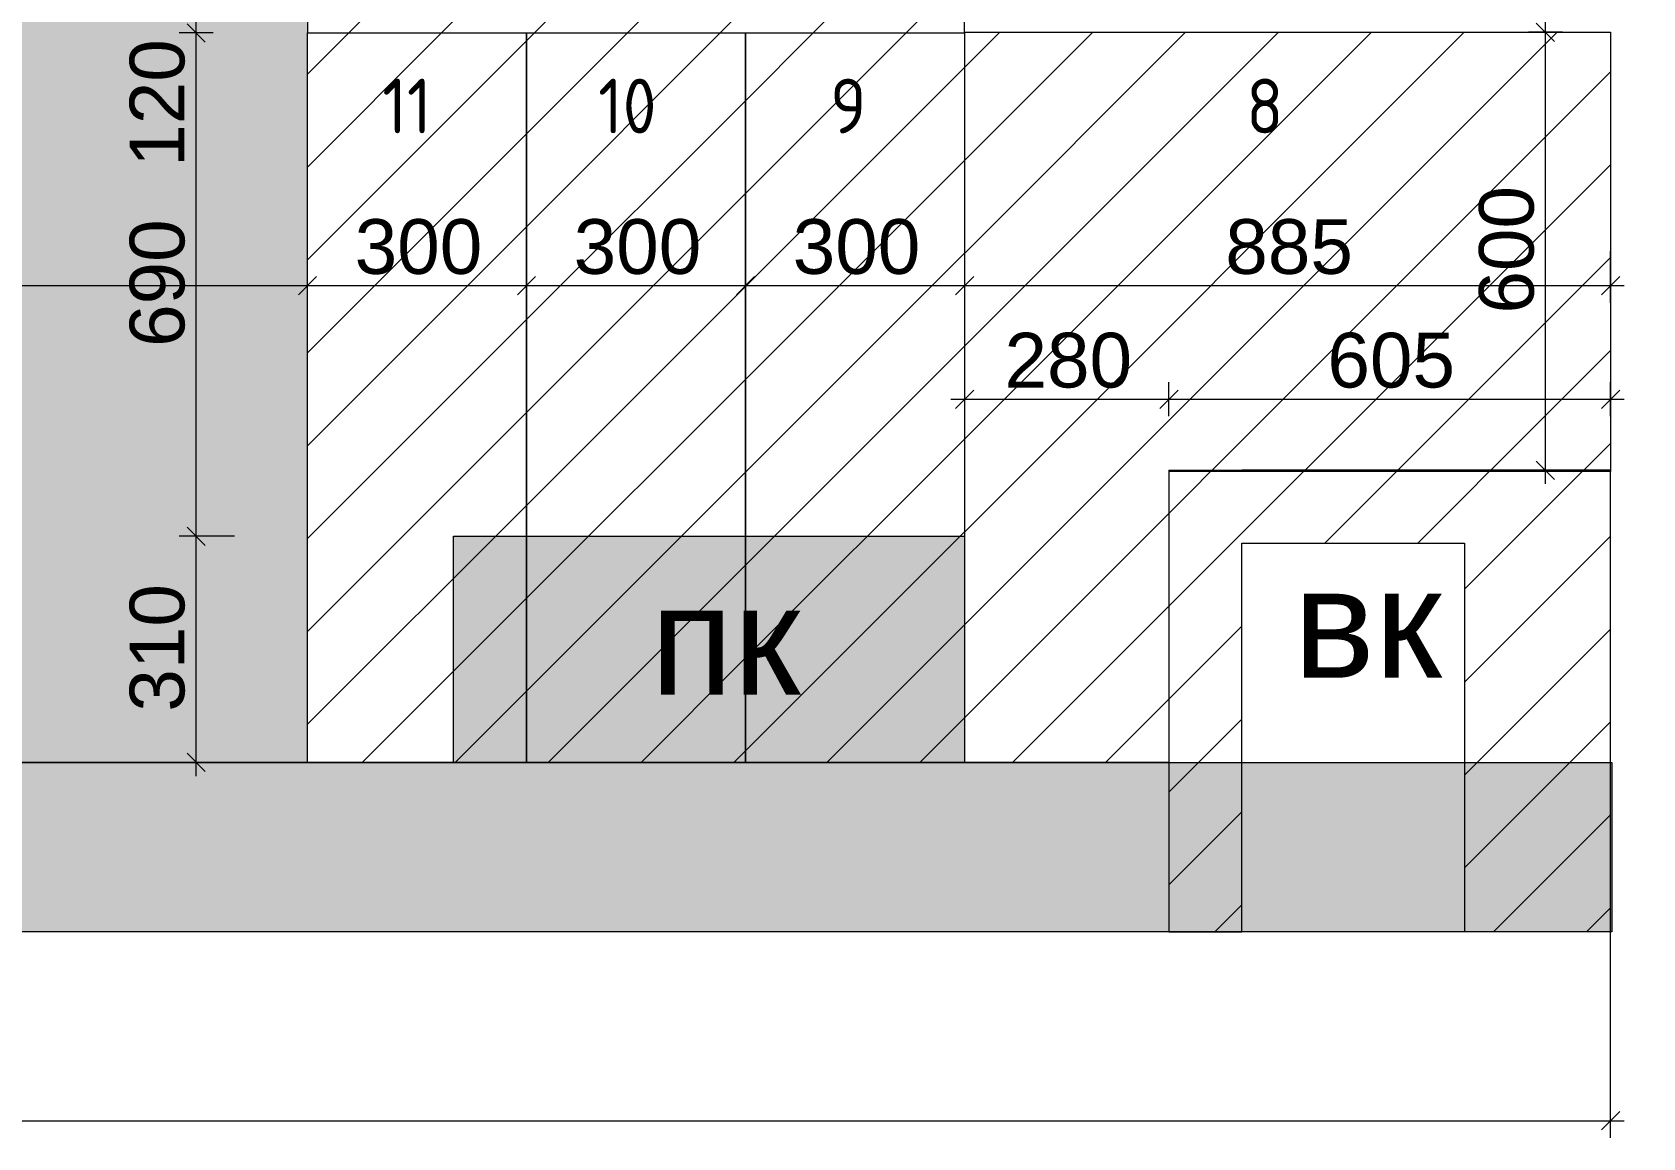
# Model space of a CAD drawing. Header units: millimetres. Extents: x 2336463 to 2579121, y 595385 to 778077.
# Drawn here: x 2508029 to 2510236, y 655364 to 656879 of the extents above; entities that cross this region are included whole.
import ezdxf

# ---------------------------------------------------------------- set-up
doc = ezdxf.new("R2010")
doc.units = ezdxf.units.MM
doc.header["$MEASUREMENT"] = 0
doc.layers.add('1 Планировка размеры', color=7, linetype='Continuous')
doc.layers.add('сит план', color=7, linetype='Continuous')
for name, color, linetype, lineweight, true_color in [('1 Планировка размеры_Ном._пера__242', 7, 'Continuous', 13, 0x1b55b5), ('MEP - Отопление и Вентиляция.ОВ_Ном._пера__58', 7, 'Continuous', 5, 0xdf0000), ('Конструктив - Стены Несущие_Ном._пера__103', 7, 'Continuous', 5, 0xffcc99), ('Конструктив - Стены Несущие_Ном._пера__242', 7, 'Continuous', 13, 0x1b55b5), ('Конструктив - Стены Несущие_Ном._пера__58', 7, 'Continuous', 5, 0xdf0000), ('сит план_Ном._пера__87', 7, 'Continuous', 20, 0x6a6a6a)]:
    doc.layers.add(name, color=color, linetype=linetype, lineweight=lineweight, true_color=true_color)
doc.layers.add('Конструктив - Стены Несущие_Ном._пера__1', color=7, linetype='Continuous', lineweight=13)
doc.layers.add('сит план_Ном._пера__1', color=7, linetype='Continuous', lineweight=13)
doc.styles.add('СГЕНЕРИР_СТИЛЬ_1', font='arial.ttf')
doc.styles.add('СГЕНЕРИР_СТИЛЬ_4', font='isocp.shx')
doc.dimstyles.new('СГЕНЕРИР_СТИЛЬ__1', dxfattribs={"dimtxt": 75, "dimasz": 23.75, "dimexe": 0.18, "dimexo": 300, "dimgap": 0, "dimtad": 1, "dimtih": 1, "dimtoh": 1, "dimdec": 0, "dimzin": 0, "dimdsep": 46, "dimtxsty": 'СГЕНЕРИР_СТИЛЬ_1', "dimblk": 'ARROWHEAD_6', "dimblk1": 'ARROWHEAD_6', "dimblk2": 'ARROWHEAD_6', "dimcen": 0.09, "dimclrd": 256, "dimclre": 256, "dimclrt": 256, "dimazin": 0, "dimtfac": 1, "dimtdec": 4, "dimtmove": 0, "dimatfit": 3, "dimfxl": 0, "dimtolj": 1, "dimtzin": 0, "dimarcsym": 0})
doc.dimstyles.new('СГЕНЕРИР_СТИЛЬ__2', dxfattribs={"dimtxt": 75, "dimasz": 23.75, "dimexe": 0.18, "dimexo": 300, "dimgap": 0, "dimtad": 1, "dimdec": 0, "dimzin": 0, "dimdsep": 46, "dimtxsty": 'СГЕНЕРИР_СТИЛЬ_1', "dimblk": 'ARROWHEAD_6', "dimblk1": 'ARROWHEAD_6', "dimblk2": 'ARROWHEAD_6', "dimcen": 0.09, "dimclrd": 256, "dimclre": 256, "dimclrt": 256, "dimazin": 0, "dimtfac": 1, "dimtdec": 4, "dimtmove": 0, "dimatfit": 3, "dimfxl": 0, "dimtolj": 1, "dimtzin": 0, "dimarcsym": 0})
pattern_1 = [(45, (2086872.015, 585813.69), (-63.639609, 63.639609), [])]

# ---------------------------------------------------------------- blocks, each defined once
blk = doc.blocks.new('Стена_280', base_point=(2509586.4, 655645.9))
at = {"layer": 'сит план_Ном._пера__87', "linetype": 'Continuous', "lineweight": 20, "true_color": 0x6a6a6a}
h = blk.add_hatch(dxfattribs=at)
h.set_pattern_fill('Блоки_Бетонные_Эффективные', color=251, style=0, pattern_type=2)
h.set_pattern_definition(pattern_1)
h.paths.add_polyline_path([(2509686.4, 656278.2), (2509586.4, 656278.2), (2509686.4, 656178.2)])
h = blk.add_hatch(dxfattribs=at)
h.set_pattern_fill('Блоки_Бетонные_Эффективные', color=251, style=0, pattern_type=2)
h.set_pattern_definition(pattern_1)
h.paths.add_polyline_path([(2509586.4, 656278.2), (2509586.4, 656178.2), (2509686.4, 656178.2), (2509586.4, 656278.2)])
h = blk.add_hatch(dxfattribs=at)
h.set_pattern_fill('Блоки_Бетонные_Эффективные', color=251, style=0, pattern_type=2)
h.set_pattern_definition(pattern_1)
h.paths.add_polyline_path([(2509586.4, 656178.2), (2509586.4, 655645.9), (2509686.4, 655645.9), (2509686.4, 656178.2)])
at = {"layer": 'сит план_Ном._пера__1', "color": 7, "linetype": 'Continuous', "lineweight": 13, "flags": 128}
for points in [[(2509586.4, 656278.2), (2509686.4, 656278.2)], [(2509586.4, 656278.2), (2509586.4, 655645.9)], [(2509686.4, 655645.9), (2509686.4, 656178.2)], [(2509586.4, 655645.9), (2509686.4, 655645.9)]]:
    blk.add_lwpolyline(points, dxfattribs=at)
blk = doc.blocks.new('Стена_281', base_point=(2509586.4, 656278.2))
at = {"layer": 'сит план_Ном._пера__87', "linetype": 'Continuous', "lineweight": 20, "true_color": 0x6a6a6a}
h = blk.add_hatch(dxfattribs=at)
h.set_pattern_fill('Блоки_Бетонные_Эффективные', color=251, style=0, pattern_type=2)
h.set_pattern_definition(pattern_1)
h.paths.add_polyline_path([(2509686.4, 656178.2), (2509991.5, 656178.2), (2509991.5, 656278.2), (2509686.4, 656278.2)])
at = {"layer": 'сит план_Ном._пера__1', "color": 7, "linetype": 'Continuous', "lineweight": 13, "flags": 128}
for points in [[(2509991.5, 656278.2), (2509686.4, 656278.2)], [(2509686.4, 656178.2), (2509991.5, 656178.2)]]:
    blk.add_lwpolyline(points, dxfattribs=at)
blk = doc.blocks.new('Стена_282', base_point=(2509991.5, 656278.2))
at = {"layer": 'сит план_Ном._пера__87', "linetype": 'Continuous', "lineweight": 20, "true_color": 0x6a6a6a}
h = blk.add_hatch(dxfattribs=at)
h.set_pattern_fill('Блоки_Бетонные_Эффективные', color=251, style=0, pattern_type=2)
h.set_pattern_definition(pattern_1)
h.paths.add_polyline_path([(2509991.5, 656178.2), (2510191.5, 656278.2), (2509991.5, 656278.2)])
h = blk.add_hatch(dxfattribs=at)
h.set_pattern_fill('Блоки_Бетонные_Эффективные', color=251, style=0, pattern_type=2)
h.set_pattern_definition(pattern_1)
h.paths.add_polyline_path([(2509991.5, 656178.2), (2510191.5, 656178.2), (2510191.5, 656278.2)])
h = blk.add_hatch(dxfattribs=at)
h.set_pattern_fill('Блоки_Бетонные_Эффективные', color=251, style=0, pattern_type=2)
h.set_pattern_definition(pattern_1)
h.paths.add_polyline_path([(2509991.5, 656178.2), (2509991.5, 655645.9), (2510191.5, 655645.9), (2510191.5, 656178.2)])
at = {"layer": 'сит план_Ном._пера__1', "color": 7, "linetype": 'Continuous', "lineweight": 13, "flags": 128}
for points in [[(2510191.5, 656278.2), (2509991.5, 656278.2)], [(2510191.5, 655645.9), (2510191.5, 656278.2)], [(2509991.5, 656178.2), (2509991.5, 655645.9)], [(2510191.5, 655645.9), (2509991.5, 655645.9)]]:
    blk.add_lwpolyline(points, dxfattribs=at)
blk = doc.blocks.new('Стена_392', base_point=(2508406.4, 656877.5))
at = {"layer": 'сит план_Ном._пера__87', "linetype": 'Continuous', "lineweight": 20, "true_color": 0x6a6a6a}
h = blk.add_hatch(dxfattribs=at)
h.set_pattern_fill('Блоки_Бетонные_Эффективные', color=251, style=0, pattern_type=2)
h.set_pattern_definition(pattern_1)
h.paths.add_polyline_path([(2509186.4, 656997.5), (2508406.4, 656997.5), (2508406.4, 656877.5), (2509186.4, 656877.5)])
h = blk.add_hatch(dxfattribs=at)
h.set_pattern_fill('Блоки_Бетонные_Эффективные', color=251, style=0, pattern_type=2)
h.set_pattern_definition(pattern_1)
h.paths.add_polyline_path([(2509306.4, 656997.5), (2509186.4, 656997.5), (2509306.4, 656877.5)])
h = blk.add_hatch(dxfattribs=at)
h.set_pattern_fill('Блоки_Бетонные_Эффективные', color=251, style=0, pattern_type=2)
h.set_pattern_definition(pattern_1)
h.paths.add_polyline_path([(2509186.4, 656997.5), (2509186.4, 656877.5), (2509306.4, 656877.5)])
at = {"layer": 'сит план_Ном._пера__1', "color": 7, "linetype": 'Continuous', "lineweight": 13, "flags": 128}
for points in [[(2509186.4, 656997.5), (2508406.4, 656997.5)], [(2508406.4, 656997.5), (2508406.4, 656877.5)], [(2509306.4, 656877.5), (2509306.4, 656997.5)], [(2508406.4, 656877.5), (2509306.4, 656877.5)]]:
    blk.add_lwpolyline(points, dxfattribs=at)
blk = doc.blocks.new('*D2885', base_point=(2086872, 585813.7))
at = {"layer": '1 Планировка размеры_Ном._пера__242', "color": 152, "linetype": 'Continuous', "lineweight": 13, "true_color": 0x1b55b5}
for p, q in [((2510125.8, 656878.5), (2510078.9, 656878.5)), ((2510089.8, 656891), (2510114.8, 656866)), ((2510102.3, 656278.2), (2510102.3, 656878.5)), ((2510089.8, 656290.7), (2510114.8, 656265.7)), ((2510125.8, 656278.2), (2510078.9, 656278.2)), ((2510102.3, 656259.5), (2510102.3, 656278.2))]:
    blk.add_line(p, q, dxfattribs=at)
at = {"layer": '1 Планировка размеры_Ном._пера__242', "color": 152, "lineweight": 13, "true_color": 0x1b55b5, "insert": (2510087.3, 656493), "char_height": 75, "attachment_point": 7, "rotation": 90, "style": 'СГЕНЕРИР_СТИЛЬ_1'}
blk.add_mtext('\\A1;{\\pql;\\fArial|b0|i0|c204|p38;600}', dxfattribs=at)
blk = doc.blocks.new('ARROWHEAD_6')
at = {"color": 0, "linetype": 'Continuous', "lineweight": 0}
for p, q in [((0, 0), (-1, 0)), ((-0.5, -0.5), (0.5, 0.5))]:
    blk.add_line(p, q, dxfattribs=at)
blk = doc.blocks.new('*D2886', base_point=(2086872, 585813.7))
at = {"layer": '1 Планировка размеры_Ном._пера__242', "color": 152, "linetype": 'Continuous', "lineweight": 13, "true_color": 0x1b55b5}
for p, q in [((2510089.8, 657191.1), (2510114.8, 657166.1)), ((2510125.8, 657178.6), (2510078.9, 657178.6)), ((2510102.3, 656878.5), (2510102.3, 657178.6)), ((2510125.8, 656878.5), (2510078.9, 656878.5)), ((2510089.8, 656891), (2510114.8, 656866))]:
    blk.add_line(p, q, dxfattribs=at)
at = {"layer": '1 Планировка размеры_Ном._пера__242', "color": 152, "lineweight": 13, "true_color": 0x1b55b5, "insert": (2510087.3, 656943.2), "char_height": 75, "attachment_point": 7, "rotation": 90, "style": 'СГЕНЕРИР_СТИЛЬ_1'}
blk.add_mtext('\\A1;{\\pql;\\fArial|b0|i0|c204|p38;300}', dxfattribs=at)
blk = doc.blocks.new('*D2891', base_point=(2086872, 585813.7))
at = {"layer": '1 Планировка размеры_Ном._пера__242', "color": 152, "linetype": 'Continuous', "lineweight": 13, "true_color": 0x1b55b5}
for p, q in [((2508406.4, 656507.8), (2508406.4, 656577.5)), ((2504591.4, 656177.9), (2504591.4, 656554.7)), ((2504572.6, 656531.3), (2504591.4, 656531.3)), ((2504603.9, 656543.8), (2504578.9, 656518.8)), ((2504591.4, 656531.3), (2508406.4, 656531.3)), ((2508418.9, 656543.8), (2508393.9, 656518.8))]:
    blk.add_line(p, q, dxfattribs=at)
at = {"layer": '1 Планировка размеры_Ном._пера__242', "color": 152, "lineweight": 13, "true_color": 0x1b55b5, "insert": (2506370.6, 656546.3), "char_height": 75, "attachment_point": 7, "style": 'СГЕНЕРИР_СТИЛЬ_1'}
blk.add_mtext('\\A1;{\\pql;\\fArial|b0|i0|c204|p38;3\xa0815}', dxfattribs=at)
blk = doc.blocks.new('*D2892', base_point=(2086872, 585813.7))
at = {"layer": '1 Планировка размеры_Ном._пера__242', "color": 152, "linetype": 'Continuous', "lineweight": 13, "true_color": 0x1b55b5}
for p, q in [((2508406.4, 656507.8), (2508406.4, 656577.5)), ((2508706.4, 656507.8), (2508706.4, 656577.5)), ((2508418.9, 656543.8), (2508393.9, 656518.8)), ((2508406.4, 656531.3), (2508706.4, 656531.3)), ((2508718.9, 656543.8), (2508693.9, 656518.8))]:
    blk.add_line(p, q, dxfattribs=at)
at = {"layer": '1 Планировка размеры_Ном._пера__242', "color": 152, "lineweight": 13, "true_color": 0x1b55b5, "insert": (2508471, 656546.3), "char_height": 75, "attachment_point": 7, "style": 'СГЕНЕРИР_СТИЛЬ_1'}
blk.add_mtext('\\A1;{\\pql;\\fArial|b0|i0|c204|p38;300}', dxfattribs=at)
blk = doc.blocks.new('*D2893', base_point=(2086872, 585813.7))
at = {"layer": '1 Планировка размеры_Ном._пера__242', "color": 152, "linetype": 'Continuous', "lineweight": 13, "true_color": 0x1b55b5}
for p, q in [((2508706.4, 656507.8), (2508706.4, 656577.5)), ((2509006.4, 656507.8), (2509006.4, 656577.5)), ((2508718.9, 656543.8), (2508693.9, 656518.8)), ((2508706.4, 656531.3), (2509006.4, 656531.3)), ((2509018.9, 656543.8), (2508993.9, 656518.8))]:
    blk.add_line(p, q, dxfattribs=at)
at = {"layer": '1 Планировка размеры_Ном._пера__242', "color": 152, "lineweight": 13, "true_color": 0x1b55b5, "insert": (2508771, 656546.3), "char_height": 75, "attachment_point": 7, "style": 'СГЕНЕРИР_СТИЛЬ_1'}
blk.add_mtext('\\A1;{\\pql;\\fArial|b0|i0|c204|p38;300}', dxfattribs=at)
blk = doc.blocks.new('*D2894', base_point=(2086872, 585813.7))
at = {"layer": '1 Планировка размеры_Ном._пера__242', "color": 152, "linetype": 'Continuous', "lineweight": 13, "true_color": 0x1b55b5}
for p, q in [((2509006.4, 656507.8), (2509006.4, 656577.5)), ((2509306.7, 656507.8), (2509306.7, 656578.5)), ((2509018.9, 656543.8), (2508993.9, 656518.8)), ((2509006.4, 656531.3), (2509306.7, 656531.3)), ((2509319.2, 656543.8), (2509294.2, 656518.8))]:
    blk.add_line(p, q, dxfattribs=at)
at = {"layer": '1 Планировка размеры_Ном._пера__242', "color": 152, "lineweight": 13, "true_color": 0x1b55b5, "insert": (2509071.1, 656546.3), "char_height": 75, "attachment_point": 7, "style": 'СГЕНЕРИР_СТИЛЬ_1'}
blk.add_mtext('\\A1;{\\pql;\\fArial|b0|i0|c204|p38;300}', dxfattribs=at)
blk = doc.blocks.new('*D2895', base_point=(2086872, 585813.7))
at = {"layer": '1 Планировка размеры_Ном._пера__242', "color": 152, "linetype": 'Continuous', "lineweight": 13, "true_color": 0x1b55b5}
for p, q in [((2509306.7, 656507.8), (2509306.7, 656578.5)), ((2510191.5, 656507.8), (2510191.5, 656578.5)), ((2509319.2, 656543.8), (2509294.2, 656518.8)), ((2509306.7, 656531.3), (2510191.5, 656531.3)), ((2510179, 656518.8), (2510204, 656543.8)), ((2510191.5, 656531.3), (2510210.2, 656531.3))]:
    blk.add_line(p, q, dxfattribs=at)
at = {"layer": '1 Планировка размеры_Ном._пера__242', "color": 152, "lineweight": 13, "true_color": 0x1b55b5, "insert": (2509663.7, 656546.3), "char_height": 75, "attachment_point": 7, "style": 'СГЕНЕРИР_СТИЛЬ_1'}
blk.add_mtext('\\A1;{\\pql;\\fArial|b0|i0|c204|p38;885}', dxfattribs=at)
blk = doc.blocks.new('*D2907', base_point=(2086872, 585813.7))
at = {"layer": '1 Планировка размеры_Ном._пера__242', "color": 152, "linetype": 'Continuous', "lineweight": 13, "true_color": 0x1b55b5}
for p, q in [((2507287.3, 657680.8), (2507312.3, 657655.8)), ((2507323.2, 657668.3), (2504891.4, 657668.3)), ((2507299.8, 655877.9), (2507299.8, 657668.3)), ((2507287.3, 655890.4), (2507312.3, 655865.4)), ((2509286.4, 655877.9), (2507276.4, 655877.9)), ((2507299.8, 655859.1), (2507299.8, 655877.9))]:
    blk.add_line(p, q, dxfattribs=at)
at = {"layer": '1 Планировка размеры_Ном._пера__242', "color": 152, "lineweight": 13, "true_color": 0x1b55b5, "insert": (2507284.8, 656644.9), "char_height": 75, "attachment_point": 7, "rotation": 90, "style": 'СГЕНЕРИР_СТИЛЬ_1'}
blk.add_mtext('\\A1;{\\pql;\\fArial|b0|i0|c204|p38;1\xa0790}', dxfattribs=at)
blk = doc.blocks.new('*D3049', base_point=(2086872, 585813.7))
at = {"layer": '1 Планировка размеры_Ном._пера__242', "color": 152, "linetype": 'Continuous', "lineweight": 13, "true_color": 0x1b55b5}
for p, q in [((2504591.4, 655363.6), (2504591.4, 657368.3)), ((2510191.5, 655363.6), (2510191.5, 655978.2)), ((2504572.6, 655387), (2504591.4, 655387)), ((2504603.9, 655399.5), (2504578.9, 655374.5)), ((2504591.4, 655387), (2510191.5, 655387)), ((2510179, 655374.5), (2510204, 655399.5)), ((2510191.5, 655387), (2510210.2, 655387))]:
    blk.add_line(p, q, dxfattribs=at)
at = {"layer": '1 Планировка размеры_Ном._пера__242', "color": 152, "lineweight": 13, "true_color": 0x1b55b5, "insert": (2507263.2, 655402), "char_height": 75, "attachment_point": 7, "style": 'СГЕНЕРИР_СТИЛЬ_1'}
blk.add_mtext('\\A1;{\\pql;\\fArial|b0|i0|c204|p38;5\xa0600}', dxfattribs=at)
blk = doc.blocks.new('*D3050', base_point=(2086872, 585813.7))
at = {"layer": '1 Планировка размеры_Ном._пера__242', "color": 152, "linetype": 'Continuous', "lineweight": 13, "true_color": 0x1b55b5}
for p, q in [((2511258.3, 659177.8), (2511258.3, 659196.6)), ((2511281.7, 659177.8), (2510266.1, 659177.8)), ((2511270.8, 659165.3), (2511245.8, 659190.3)), ((2511258.3, 655877.9), (2511258.3, 659177.8)), ((2511245.8, 655890.4), (2511270.8, 655865.4)), ((2511281.7, 655877.9), (2510493.3, 655877.9)), ((2511258.3, 655859.1), (2511258.3, 655877.9))]:
    blk.add_line(p, q, dxfattribs=at)
at = {"layer": '1 Планировка размеры_Ном._пера__242', "color": 152, "lineweight": 13, "true_color": 0x1b55b5, "insert": (2511243.3, 657399.6), "char_height": 75, "attachment_point": 7, "rotation": 90, "style": 'СГЕНЕРИР_СТИЛЬ_1'}
blk.add_mtext('\\A1;{\\pql;\\fArial|b0|i0|c204|p38;3\xa0300}', dxfattribs=at)
blk = doc.blocks.new('*D3058', base_point=(2086872, 585813.7))
at = {"layer": '1 Планировка размеры_Ном._пера__242', "color": 152, "linetype": 'Continuous', "lineweight": 13, "true_color": 0x1b55b5}
for p, q in [((2509306.7, 656177.9), (2509306.7, 656399)), ((2509586.4, 656352.2), (2509586.4, 656399)), ((2509287.9, 656375.6), (2509306.7, 656375.6)), ((2509319.2, 656388.1), (2509294.2, 656363.1)), ((2509306.7, 656375.6), (2509586.4, 656375.6)), ((2509598.9, 656388.1), (2509573.9, 656363.1))]:
    blk.add_line(p, q, dxfattribs=at)
at = {"layer": '1 Планировка размеры_Ном._пера__242', "color": 152, "lineweight": 13, "true_color": 0x1b55b5, "insert": (2509361.2, 656390.6), "char_height": 75, "attachment_point": 7, "style": 'СГЕНЕРИР_СТИЛЬ_1'}
blk.add_mtext('\\A1;{\\pql;\\fArial|b0|i0|c204|p38;280}', dxfattribs=at)
blk = doc.blocks.new('*D3059', base_point=(2086872, 585813.7))
at = {"layer": '1 Планировка размеры_Ном._пера__242', "color": 152, "linetype": 'Continuous', "lineweight": 13, "true_color": 0x1b55b5}
for p, q in [((2509586.4, 656352.2), (2509586.4, 656399)), ((2510191.5, 656352.2), (2510191.5, 656399)), ((2509598.9, 656388.1), (2509573.9, 656363.1)), ((2509586.4, 656375.6), (2510191.5, 656375.6)), ((2510179, 656363.1), (2510204, 656388.1)), ((2510191.5, 656375.6), (2510210.2, 656375.6))]:
    blk.add_line(p, q, dxfattribs=at)
at = {"layer": '1 Планировка размеры_Ном._пера__242', "color": 152, "lineweight": 13, "true_color": 0x1b55b5, "insert": (2509803.6, 656390.6), "char_height": 75, "attachment_point": 7, "style": 'СГЕНЕРИР_СТИЛЬ_1'}
blk.add_mtext('\\A1;{\\pql;\\fArial|b0|i0|c204|p38;605}', dxfattribs=at)
blk = doc.blocks.new('*D3091', base_point=(2086872, 585813.7))
at = {"layer": '1 Планировка размеры_Ном._пера__242', "color": 152, "linetype": 'Continuous', "lineweight": 13, "true_color": 0x1b55b5}
for p, q in [((2508241.3, 656200.4), (2508266.3, 656175.4)), ((2508306.4, 656187.9), (2508230.4, 656187.9)), ((2508253.8, 655877.9), (2508253.8, 656187.9)), ((2508241.3, 655890.4), (2508266.3, 655865.4)), ((2508277.2, 655877.9), (2508230.4, 655877.9)), ((2508253.8, 655859.1), (2508253.8, 655877.9))]:
    blk.add_line(p, q, dxfattribs=at)
at = {"layer": '1 Планировка размеры_Ном._пера__242', "color": 152, "lineweight": 13, "true_color": 0x1b55b5, "insert": (2508238.8, 655947.5), "char_height": 75, "attachment_point": 7, "rotation": 90, "style": 'СГЕНЕРИР_СТИЛЬ_1'}
blk.add_mtext('\\A1;{\\pql;\\fArial|b0|i0|c204|p38;310}', dxfattribs=at)
blk = doc.blocks.new('*D3092', base_point=(2086872, 585813.7))
at = {"layer": '1 Планировка размеры_Ном._пера__242', "color": 152, "linetype": 'Continuous', "lineweight": 13, "true_color": 0x1b55b5}
for p, q in [((2508241.3, 656890), (2508266.3, 656865)), ((2508277.2, 656877.5), (2508230.4, 656877.5)), ((2508253.8, 656187.9), (2508253.8, 656877.5)), ((2508241.3, 656200.4), (2508266.3, 656175.4)), ((2508306.4, 656187.9), (2508230.4, 656187.9))]:
    blk.add_line(p, q, dxfattribs=at)
at = {"layer": '1 Планировка размеры_Ном._пера__242', "color": 152, "lineweight": 13, "true_color": 0x1b55b5, "char_height": 75, "attachment_point": 7, "rotation": 90, "style": 'СГЕНЕРИР_СТИЛЬ_1'}
for s, insert in [('\\A1;{\\pql;\\fArial|b0|i0|c204|p38;120}', (2508238.8, 656694.2)), ('\\A1;{\\pql;\\fArial|b0|i0|c204|p38;690}', (2508238.8, 656447.3))]:
    blk.add_mtext(s, dxfattribs=dict(at, insert=insert))
blk = doc.blocks.new('*D3093', base_point=(2086872, 585813.7))
at = {"layer": '1 Планировка размеры_Ном._пера__242', "color": 152, "linetype": 'Continuous', "lineweight": 13, "true_color": 0x1b55b5}
for p, q in [((2508277.2, 656997.5), (2508230.4, 656997.5)), ((2508241.3, 657010), (2508266.3, 656985)), ((2508253.8, 656877.5), (2508253.8, 656997.5)), ((2508241.3, 656890), (2508266.3, 656865)), ((2508277.2, 656877.5), (2508230.4, 656877.5))]:
    blk.add_line(p, q, dxfattribs=at)

msp = doc.modelspace()

# ---------------------------------------------------------------- hatches: boundary and pattern name
at = {"layer": 'Конструктив - Стены Несущие_Ном._пера__103', "linetype": 'Continuous', "lineweight": 0, "true_color": 0x3f3326}
msp.add_hatch(color=29, dxfattribs=at).paths.add_polyline_path([(2504591.4, 657668.3), (2508406.4, 657668.3), (2508406.4, 655877.9), (2504591.4, 655877.9)])
at = {"layer": 'Конструктив - Стены Несущие_Ном._пера__242', "linetype": 'Continuous', "lineweight": 13, "true_color": 0x1b55b5}
h = msp.add_hatch(dxfattribs=at)
h.set_pattern_fill('Блоки_Бетонные_Эффективные', color=152, style=0, pattern_type=2)
h.set_pattern_definition(pattern_1)
h.paths.add_polyline_path([(2509306.7, 656878.5), (2510191.5, 656878.5), (2510191.5, 656276.7), (2509586.4, 656276.7), (2509586.4, 655877.9), (2509306.7, 655877.9), (2509306.7, 656276.7)])
h = msp.add_hatch(dxfattribs=at)
h.set_pattern_fill('Блоки_Бетонные_Эффективные', color=152, style=0, pattern_type=2)
h.set_pattern_definition(pattern_1)
h.paths.add_polyline_path([(2508706.4, 656877.5), (2508706.4, 655877.9), (2508406.4, 655877.9), (2508406.4, 656877.5)])
h = msp.add_hatch(dxfattribs=at)
h.set_pattern_fill('Блоки_Бетонные_Эффективные', color=152, style=0, pattern_type=2)
h.set_pattern_definition(pattern_1)
h.paths.add_polyline_path([(2509006.4, 656877.5), (2509006.4, 655877.9), (2508706.4, 655877.9), (2508706.4, 656877.5)])
h = msp.add_hatch(dxfattribs=at)
h.set_pattern_fill('Блоки_Бетонные_Эффективные', color=152, style=0, pattern_type=2)
h.set_pattern_definition(pattern_1)
h.paths.add_polyline_path([(2509306.4, 656877.5), (2509306.4, 655877.9), (2509006.4, 655877.9), (2509006.4, 656877.5)])
at = {"layer": 'Конструктив - Стены Несущие_Ном._пера__58', "linetype": 'Continuous', "lineweight": 0, "true_color": 0xe73f3f}
msp.add_hatch(color=13, dxfattribs=at).paths.add_polyline_path([(2509306.4, 655877.9), (2508606.4, 655877.9), (2508606.4, 656187.9), (2509306.4, 656187.9)])
at = {"layer": 'сит план_Ном._пера__1', "linetype": 'Continuous', "lineweight": 13}
h = msp.add_hatch(dxfattribs=at)
h.set_pattern_fill('AR_CONC', style=0, pattern_type=2)
h.set_pattern_definition([(50, (2086872.01, 585813.69), (-182.18467, 15.939086), [19.05, -209.55]), (355, (2086872.01, 585813.69), (-35.24342, 191.056845), [15.24, -167.640584]), (100.451445, (2086887.2, 585812.36), (146.94125, 175.11775), [16.19001, -178.090245]), (46.1842, (2086872.01, 585864.49), (-271.07904, 42.04233), [28.575, -314.325]), (96.63556, (2086894.6, 585860.98), (237.40413, 247.42612), [24.28502, -267.1356]), (351.18415, (2086872.01, 585864.49), (237.40413, 247.42612), [22.85997, -251.45973]), (21, (2086897.41, 585851.79), (-151.61439, 102.2652), [19.05, -209.55]), (326, (2086897.41, 585851.79), (61.80203, 184.18797), [15.24, -167.64]), (71.451445, (2086910.05, 585843.26), (213.41642, 81.92277), [16.19001, -178.08994]), (37.5, (2086872.015, 585813.686), (3.088603, 84.555039), [0, -165.608, 0, -170.18, 0, -168.275]), (7.5, (2086872.015, 585813.69), (66.819663, 100.180575), [0, -97.028, 0, -161.798, 0, -64.135]), (327.5, (2086815.37, 585813.686), (-135.590595, 5.728744), [0, -63.5, 0, -198.12, 0, -262.89]), (317.5, (2086789.97, 585813.69), (148.12918, 25.42649), [0, -82.55, 0, -131.572, 0, -186.69])])
h.paths.add_polyline_path([(2504591.4, 655877.9), (2510193.3, 655877.9), (2510193.3, 655645.9), (2504591.4, 655645.9)])

# ---------------------------------------------------------------- linework, layer by layer
at = {"layer": 'Конструктив - Стены Несущие_Ном._пера__1', "color": 7, "linetype": 'Continuous', "lineweight": 13, "flags": 128}
for points in [[(2509306.7, 656878.5), (2510191.5, 656878.5), (2510191.5, 656276.7), (2509586.4, 656276.7), (2509586.4, 655877.9), (2509306.7, 655877.9), (2509306.7, 656276.7)], [(2508706.4, 656877.5), (2508706.4, 655877.9), (2508406.4, 655877.9), (2508406.4, 656877.5)], [(2509006.4, 656877.5), (2509006.4, 655877.9), (2508706.4, 655877.9), (2508706.4, 656877.5)], [(2509306.4, 656877.5), (2509306.4, 655877.9), (2509006.4, 655877.9), (2509006.4, 656877.5)], [(2509306.4, 655877.9), (2508606.4, 655877.9), (2508606.4, 656187.9), (2509306.4, 656187.9)]]:
    msp.add_lwpolyline(points, close=True, dxfattribs=at)
at = {"layer": 'сит план_Ном._пера__1', "color": 7, "linetype": 'Continuous', "lineweight": 13, "flags": 128}
msp.add_lwpolyline([(2504591.4, 655877.9), (2510193.3, 655877.9), (2510193.3, 655645.9), (2504591.4, 655645.9)], close=True, dxfattribs=at)

# ---------------------------------------------------------------- block references
at = {"layer": 'сит план', "color": 7, "lineweight": 13}
for name, p in [('Стена_392', (2508406.4, 656877.5)), ('Стена_280', (2509586.4, 655645.9)), ('Стена_281', (2509586.4, 656278.2)), ('Стена_282', (2509991.5, 656278.2))]:
    msp.add_blockref(name, p, dxfattribs=at)

# ---------------------------------------------------------------- texts
at = {"layer": 'MEP - Отопление и Вентиляция.ОВ_Ном._пера__58', "color": 12, "linetype": 'Continuous', "lineweight": 5, "true_color": 0xdf0000, "char_height": 75, "attachment_point": 1, "style": 'СГЕНЕРИР_СТИЛЬ_4'}
for s, insert in [('\\A1;{\\pql;\\Fisocp.shx;11}', (2508508.9, 656814.9)), ('\\A1;{\\pql;\\Fisocp.shx;10}', (2508804.5, 656814.9)), ('\\A1;{\\pql;\\Fisocp.shx;9}', (2509122.5, 656814.9)), ('\\A1;{\\pql;\\Fisocp.shx;8}', (2509692.4, 656814.9))]:
    msp.add_mtext(s, dxfattribs=dict(at, insert=insert))
at = {"layer": 'сит план_Ном._пера__1', "color": 7, "linetype": 'Continuous', "lineweight": 13, "char_height": 150, "attachment_point": 1, "style": 'СГЕНЕРИР_СТИЛЬ_1'}
for s, insert in [('\\A1;{\\pql;\\fArial|b0|i0|c204|p38;в\\fArial|b0|i0|c204|p38;к}', (2509757.2, 656143.9)), ('\\A1;{\\pql;\\fArial|b0|i0|c204|p38;пк}', (2508876.3, 656120.6))]:
    msp.add_mtext(s, dxfattribs=dict(at, insert=insert))

# ---------------------------------------------------------------- dimensions: what is measured, and where the dimension line sits
at = {"layer": '1 Планировка размеры', "color": 152, "linetype": 'Continuous', "lineweight": 13, "true_color": 0x1b55b5}
for base, p1, p2, picture, middle in [((2511258.3, 659177.8), (2510193.3, 655877.9), (2509966.1, 659177.8), '*D3050', (2511205.8, 657528.4)), ((2507299.8, 657668.3), (2509586.4, 655877.9), (2504591.4, 657668.3), '*D2907', (2507247.3, 656773.7)), ((2510102.3, 657178.6), (2510191.5, 656878.5), (2510191.5, 657178.6), '*D2886', (2510049.8, 657029)), ((2508253.8, 656997.5), (2508406.4, 656877.5), (2508406.4, 656997.5), '*D3093', (2508201.3, 656780)), ((2508253.8, 656877.5), (2508606.4, 656187.9), (2508406.4, 656877.5), '*D3092', (2508201.3, 656533.1)), ((2510102.3, 656878.5), (2510191.5, 656278.2), (2510191.5, 656878.5), '*D2885', (2510049.8, 656578.7)), ((2508253.8, 656187.9), (2508406.4, 655877.9), (2508606.4, 656187.9), '*D3091', (2508201.3, 656033.3))]:
    dim = msp.add_linear_dim(base=base, p1=p1, p2=p2, angle=90, dimstyle='СГЕНЕРИР_СТИЛЬ__2', dxfattribs=at)
    dim.commit()
    dim.dimension.update_dxf_attribs({"geometry": picture, "text_midpoint": middle, "dimtype": 160, "text_rotation": 90})
for base, p1, p2, picture, middle in [((2510191.5, 655387), (2504591.4, 657668.3), (2510191.5, 656278.2), '*D3049', (2507392, 655439.5)), ((2509306.7, 656531.3), (2509006.4, 656877.5), (2509306.7, 656878.5), '*D2894', (2509156.9, 656583.8)), ((2510191.5, 656531.3), (2509306.7, 656878.5), (2510191.5, 656878.5), '*D2895', (2509749.5, 656583.8)), ((2508406.4, 656531.3), (2504591.4, 655877.9), (2508406.4, 656877.5), '*D2891', (2506499.5, 656583.8)), ((2508706.4, 656531.3), (2508406.4, 656877.5), (2508706.4, 656877.5), '*D2892', (2508556.8, 656583.8)), ((2509006.4, 656531.3), (2508706.4, 656877.5), (2509006.4, 656877.5), '*D2893', (2508856.8, 656583.8)), ((2509586.4, 656375.6), (2509306.7, 655877.9), (2509586.4, 656278.2), '*D3058', (2509446.9, 656428.1)), ((2510191.5, 656375.6), (2509586.4, 656278.2), (2510191.5, 656278.2), '*D3059', (2509889.3, 656428.1))]:
    dim = msp.add_linear_dim(base=base, p1=p1, p2=p2, dimstyle='СГЕНЕРИР_СТИЛЬ__1', dxfattribs=at)
    dim.commit()
    dim.dimension.update_dxf_attribs({"geometry": picture, "text_midpoint": middle, "dimtype": 160})

doc.saveas('drawing.dxf')
